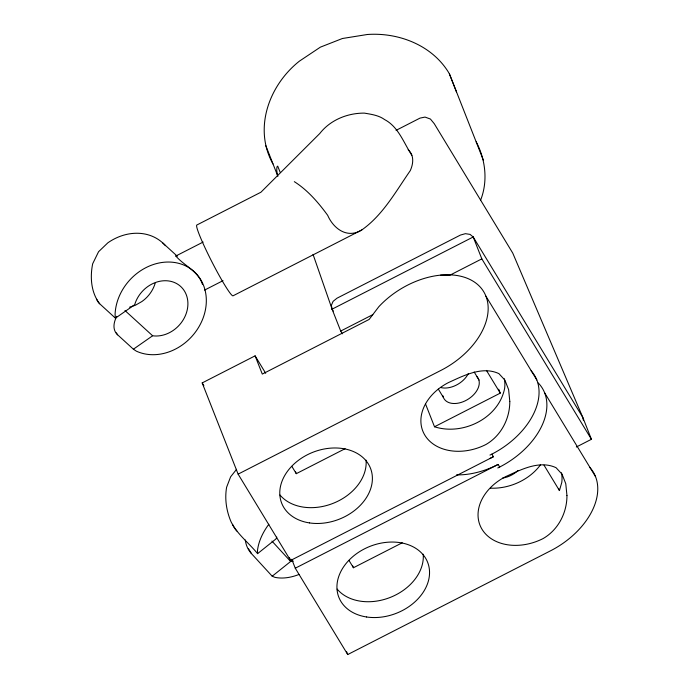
<?xml version="1.0" encoding="UTF-8"?>
<svg xmlns="http://www.w3.org/2000/svg" width="689" height="689" viewBox="0 0 689 689"><rect width="100%" height="100%" fill="white"/><g stroke="black" fill="none" stroke-linecap="round" stroke-linejoin="round"><path stroke-width="1.03" d="M480.552 200.31C488.088 181.362 485.616 159.65 476.177 141.822M543.991 465.135L559.442 490.568L561.785 482.438A47.722 35.966 -21.5 0 0 561.483 472.818M248.359 548.487L251.442 553.594L272.198 576.211L274.808 577.304A49.711 31.608 -42.5 0 0 299 574.462M236.577 469.312L230.634 476.805L226.603 487.269C224.588 498.957 226.405 510.885 231.03 521.737C237.214 534.328 248.901 542.906 257.583 553.646L276.031 538.901A29.653 18.853 -42.5 0 1 276.771 537.084M272.198 576.211L290.646 561.475A29.653 18.853 -42.5 0 0 293.35 561.122M411.876 155.326C403.745 142.993 398.543 126.905 384.677 119.619C378.761 115.304 371.397 114.331 364.36 113.117C347.445 113.022 330.324 119.972 319.791 133.494L260.916 192.231L196.778 225.045A39.773 3.367 62.9 0 0 212.384 262.767A39.773 3.367 62.9 0 0 233.132 295.762L361.777 229.962C382.843 215.157 395.831 191.447 410.256 170.657A49.625 25.726 -30 0 0 408.164 149.72M96.693 299.276A39.773 20.618 -30 0 0 99.672 303.771L115.433 318.163L134.674 304.736A29.653 25.028 -47.6 0 1 168.736 280.966A29.653 25.028 -47.6 0 1 186.693 312.014A29.653 25.028 -47.6 0 1 152.631 335.776L133.39 349.202L117.63 334.82L116.277 332.83M396.054 130.359L419.98 118.12L425.027 117.078L430.418 119.042L434.225 123.65L512.754 253.104L582.756 417.31L583.359 420.212M202.48 284.428C198.398 271.259 184.213 265.79 175.824 256.024L203.143 242.054M204.538 290.112L223.029 280.656M342.381 333.803L340.711 331.056L332.089 309.163L473.205 236.982L582.808 417.405L591.429 439.289L576.34 447.015M491.86 454.137L493.427 456.712L290.569 560.476L238.118 474.135L202.187 382.92L255.102 355.851L265.704 373.3M340.711 331.056L372.792 314.649M473.205 236.982L481.826 258.875L449.753 275.281L440.555 275.152M238.118 474.135L440.969 370.372A69.598 45.371 -31.3 0 0 479.501 286.279A69.598 45.371 -31.3 0 0 378.812 306.726L369.149 319.429L262.294 374.093L255.102 355.851M291.843 466.35L296.287 473.67L345.103 448.703M425.638 404.228L434.509 426.767L500.248 393.135L498.707 389.216M589.784 467.426A69.598 45.371 -31.3 0 1 550.58 550.787L347.721 654.55L295.271 568.21L498.121 464.446L499.689 467.021M348.987 560.424L353.44 567.745L402.255 542.777M361.777 229.962C347.42 238.937 333.588 228.903 327.68 215.321C318.352 202.54 307.776 190.224 294.315 181.655M129.592 307.165L135.337 305.279L141.856 301.549A29.653 25.028 -47.6 0 0 155.171 283.231M175.824 256.024L176.772 256.222M434.509 426.767C462.62 435.896 498.741 418.344 504.632 388.363A47.722 35.966 -21.5 0 0 504.331 378.743M133.39 349.202L136.362 351.166A49.711 41.951 -47.6 0 0 202.945 318.456A49.711 41.951 -47.6 0 0 170.338 262.078A49.711 41.951 -47.6 0 0 115.08 314.373L115.433 318.163M473.257 237.076L470.096 234.406L465.411 233.674L460.467 235.052L336.99 298.208L333.114 301.343L331.34 305.382L332.141 309.258L313.039 254.37M162.656 242.855L177.237 256.17M124.967 310.524L152.631 335.776M271.948 541.098L290.646 561.475M483.308 160.029L449.349 73.714C432.873 45.534 399.026 32.254 367.349 34.493L342.407 38.506L320.368 47.153L299.362 61.175C269.08 85.186 253.164 128.438 272.956 163.939M99.672 303.771C91.026 292.584 89.923 277.202 92.679 263.758L98.57 251.718L107.88 242.795A49.711 41.951 -47.6 0 1 165.446 245.706M481.826 258.875L591.429 439.289M485.943 296.227L536.834 379.992M544.663 392.876L595.546 476.642M486.451 370.424L500.248 393.135M474.161 371.974L479.079 380.07M438.333 389.121L443.251 397.217M332.089 309.163L333.261 311.092M202.187 382.92L203.858 385.668M558.667 488.613L559.442 490.568M265.825 145.723L277.891 176.332M352.656 565.764L353.44 567.745M295.512 471.689L296.287 473.67M346.55 651.579L347.721 654.55M291.748 559.287L295.271 568.21M289.397 557.504L290.569 560.476M449.349 73.714L456.48 91.921M277.409 175.135L276.737 170.269L276.935 166.927L277.71 166.118L280.104 172.198M257.583 553.646L257.488 550.554A49.711 31.608 -42.5 0 1 268.848 524.26M538.221 382.938A69.598 45.371 -31.3 0 1 497.794 467.969M498.121 464.446A69.598 45.371 -31.3 0 1 456.557 474.867M423.21 554.206A47.722 35.966 -21.5 0 1 390.758 597.217A47.722 35.966 -21.5 0 1 337.136 589.086M540.52 464.774A47.722 35.966 -21.5 0 1 490.43 488.156M531.073 370.768A69.598 45.371 -31.3 0 1 489.965 455.084M366.066 460.131A47.722 35.966 -21.5 0 1 333.605 503.142A47.722 35.966 -21.5 0 1 279.984 495.012M476.797 376.513A19.886 12.962 -31.3 0 1 466.935 399.921A19.886 12.962 -31.3 0 1 442.889 395.727M493.427 456.712A69.598 45.371 -31.3 0 1 489.612 458.573M468.331 373.55A19.886 12.962 -31.3 0 1 440.529 387.468M517.964 470.553A19.886 12.962 -31.3 0 1 502.66 478.054M117.63 334.82A39.773 20.618 -30 0 1 116.777 316.329M236.827 531.03A39.773 30.523 -32.9 0 1 232.512 524.329M251.442 553.594A39.773 30.523 -32.9 0 1 245.31 540.004M509.8 401.489C509.869 418.697 501.075 435.775 485.986 444.474A47.722 35.966 -21.5 0 1 424.863 435.198A47.722 35.966 -21.5 0 1 448.41 382.61C463.671 375.669 482.24 365.825 498.896 373.619L504.899 380.121L508.62 389.621L509.8 401.489M566.952 495.563C567.013 512.771 558.228 529.85 543.139 538.548A47.722 35.966 -21.5 0 1 482.016 529.273A47.722 35.966 -21.5 0 1 505.562 476.685C520.824 469.743 539.392 459.899 556.049 467.693L562.052 474.196L565.772 483.704L566.952 495.563M366.582 616.982A47.722 35.966 -21.5 0 0 428.989 566.883A47.722 35.966 -21.5 0 0 354.129 555.532A47.722 35.966 -21.5 0 0 366.582 616.982M309.43 522.908A47.722 35.966 -21.5 0 0 371.836 472.809A47.722 35.966 -21.5 0 0 296.976 461.458A47.722 35.966 -21.5 0 0 309.43 522.908"/></g></svg>
